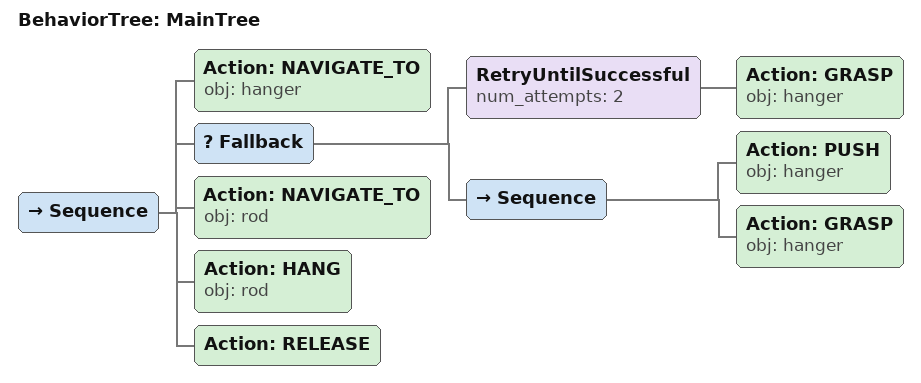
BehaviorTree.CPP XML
<root main_tree_to_execute="MainTree">
  <BehaviorTree ID="MainTree">
    <Sequence>
      <!-- Navigate to hanger -->
      <Action ID="NAVIGATE_TO" obj="hanger" />
      <!-- Fallback: if GRASP hanger fails, try alternative to reposition -->
      <Fallback>
        <!-- Retry GRASP hanger up to 2 attempts -->
        <RetryUntilSuccessful num_attempts="2">
          <!-- Grasp hanger -->
          <Action ID="GRASP" obj="hanger" />
        </RetryUntilSuccessful>
        <Sequence>
          <!-- Push hanger forward toward front edge of table -->
          <Action ID="PUSH" obj="hanger" />
          <!-- Grasp hanger -->
          <Action ID="GRASP" obj="hanger" />
        </Sequence>
      </Fallback>
      <!-- Navigate to rod -->
      <Action ID="NAVIGATE_TO" obj="rod" />
      <!-- Hang bag on rod -->
      <Action ID="HANG" obj="rod" />
      <!-- Release -->
      <Action ID="RELEASE" />
    </Sequence>
  </BehaviorTree>
</root>
